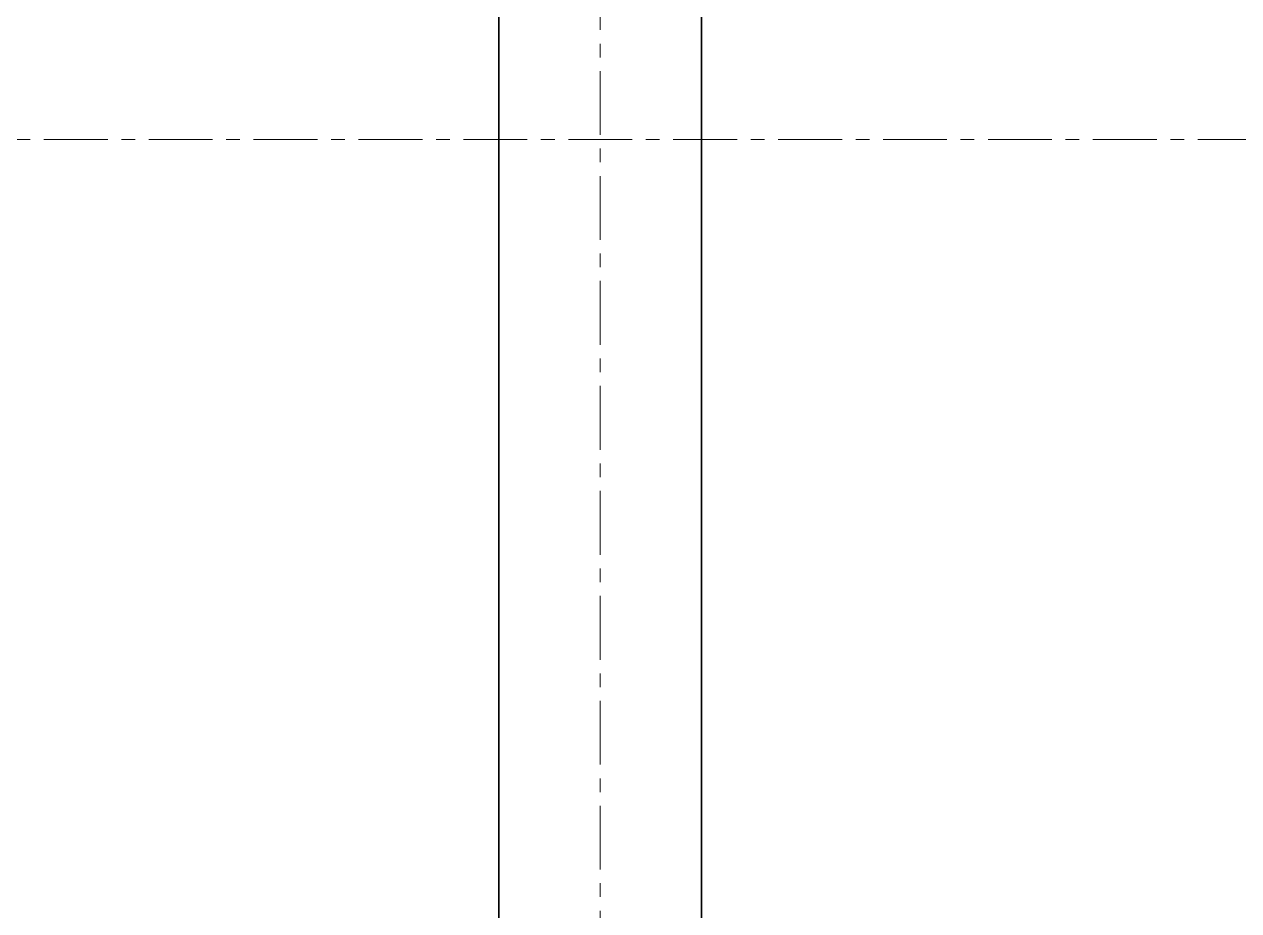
# Model space of a CAD drawing. Header units: millimetres. Extents: x 10 to 410, y 10 to 287.
# Drawn here: x 103.19 to 116.5, y 214.55 to 224.26 of the extents above; entities that cross this region are included whole.
import ezdxf

# ---------------------------------------------------------------- set-up
doc = ezdxf.new("R2010")
doc.units = ezdxf.units.MM
doc.linetypes.add('CENTER', pattern=[1.15, 0.7, -0.15, 0.15, -0.15])
doc.layers.add('CENTER', color=4, linetype='CENTER', lineweight=13)
doc.layers.add('VISIBLE', color=7, linetype='CONTINUOUS', lineweight=35)

msp = doc.modelspace()

# ---------------------------------------------------------------- linework, layer by layer
at = {"layer": 'CENTER'}
for p, q in [((109.5, 169), (109.5, 273)), ((16, 223), (203, 223))]:
    msp.add_line(p, q, dxfattribs=at)
at = {"layer": 'VISIBLE'}
for points in [[(108.389, 213.221), (108.389, 215.815), (108.389, 218.41), (108.389, 221.005), (108.389, 223.599), (108.389, 226.194), (108.389, 228.789), (108.389, 231.383), (108.389, 233.978), (108.389, 236.573), (108.389, 239.168), (108.389, 241.762), (108.389, 244.357), (108.389, 246.952), (108.389, 249.546), (108.389, 252.141), (108.389, 254.736), (108.389, 257.33), (108.389, 259.925), (108.389, 262.52), (108.389, 265.114), (108.389, 267.709), (108.389, 270.304), (108.389, 272.898)], [(110.611, 213.221), (110.611, 215.815), (110.611, 218.41), (110.611, 221.005), (110.611, 223.599), (110.611, 226.194), (110.611, 228.789), (110.611, 231.383), (110.611, 233.978), (110.611, 236.573), (110.611, 239.168), (110.611, 241.762), (110.611, 244.357), (110.611, 246.952), (110.611, 249.546), (110.611, 252.141), (110.611, 254.736), (110.611, 257.33), (110.611, 259.925), (110.611, 262.52), (110.611, 265.114), (110.611, 267.709), (110.611, 270.304), (110.611, 272.898)], [(110.611, 213.221), (110.611, 215.815), (110.611, 218.41), (110.611, 221.005), (110.611, 223.599), (110.611, 226.194), (110.611, 228.789), (110.611, 231.383), (110.611, 233.978), (110.611, 236.573), (110.611, 239.168), (110.611, 241.762), (110.611, 244.357), (110.611, 246.952), (110.611, 249.546), (110.611, 252.141), (110.611, 254.736), (110.611, 257.33), (110.611, 259.925), (110.611, 262.52), (110.611, 265.114), (110.611, 267.709), (110.611, 270.304), (110.611, 272.898)]]:
    msp.add_lwpolyline(points, dxfattribs=at)

doc.saveas('drawing.dxf')
